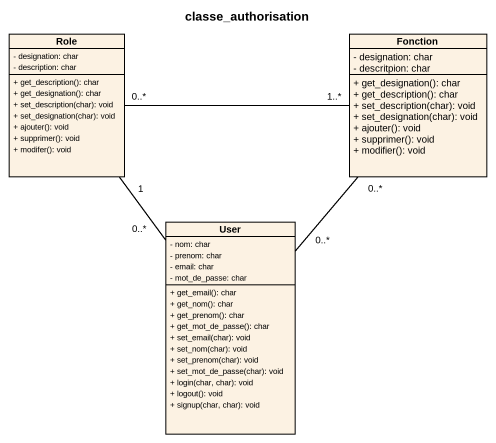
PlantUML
@startuml
title classe_authorisation
hide circle
hide empty members
skinparam classAttributeIconSize 0
class Role {
  - designation: char
  - description: char
  + get_description(): char
  + get_designation(): char
  + set_description(char): void
  + set_designation(char): void
  + ajouter(): void
  + supprimer(): void
  + modifer(): void
}
class Fonction {
  - designation: char
  - descritpion: char
  + get_designation(): char
  + get_description(): char
  + set_description(char): void
  + set_designation(char): void
  + ajouter(): void
  + supprimer(): void
  + modifier(): void
}
class User {
  - nom: char
  - prenom: char
  - email: char
  - mot_de_passe: char
  + get_email(): char
  + get_nom(): char
  + get_prenom(): char
  + get_mot_de_passe(): char
  + set_email(char): void
  + set_nom(char): void
  + set_prenom(char): void
  + set_mot_de_passe(char): void
  + login(char, char): void
  + logout(): void
  + signup(char, char): void
}
Role "0..*" -right- "1..*" Fonction
Role "1" -- "0..*" User
User "0..*" -up- "0..*" Fonction
@enduml
